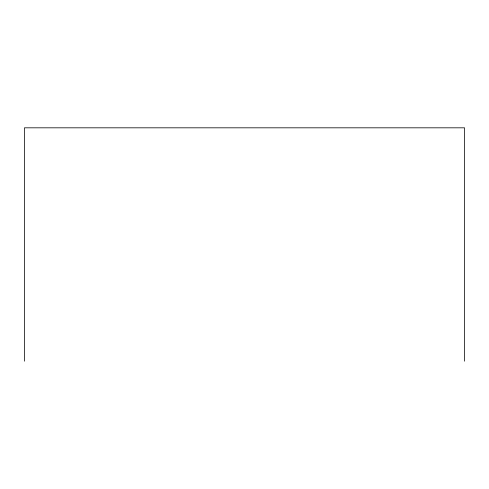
<?xml version="1.0" encoding="UTF-8"?>
<svg xmlns="http://www.w3.org/2000/svg" width="489" height="489" viewBox="0 0 489 489"><rect width="100%" height="100%" fill="white"/><g stroke="black" fill="none" stroke-linecap="round" stroke-linejoin="round"><path stroke-width="0.73" d="M464.55 361.182L464.55 127.818L24.45 127.818L24.45 361.182"/></g></svg>
